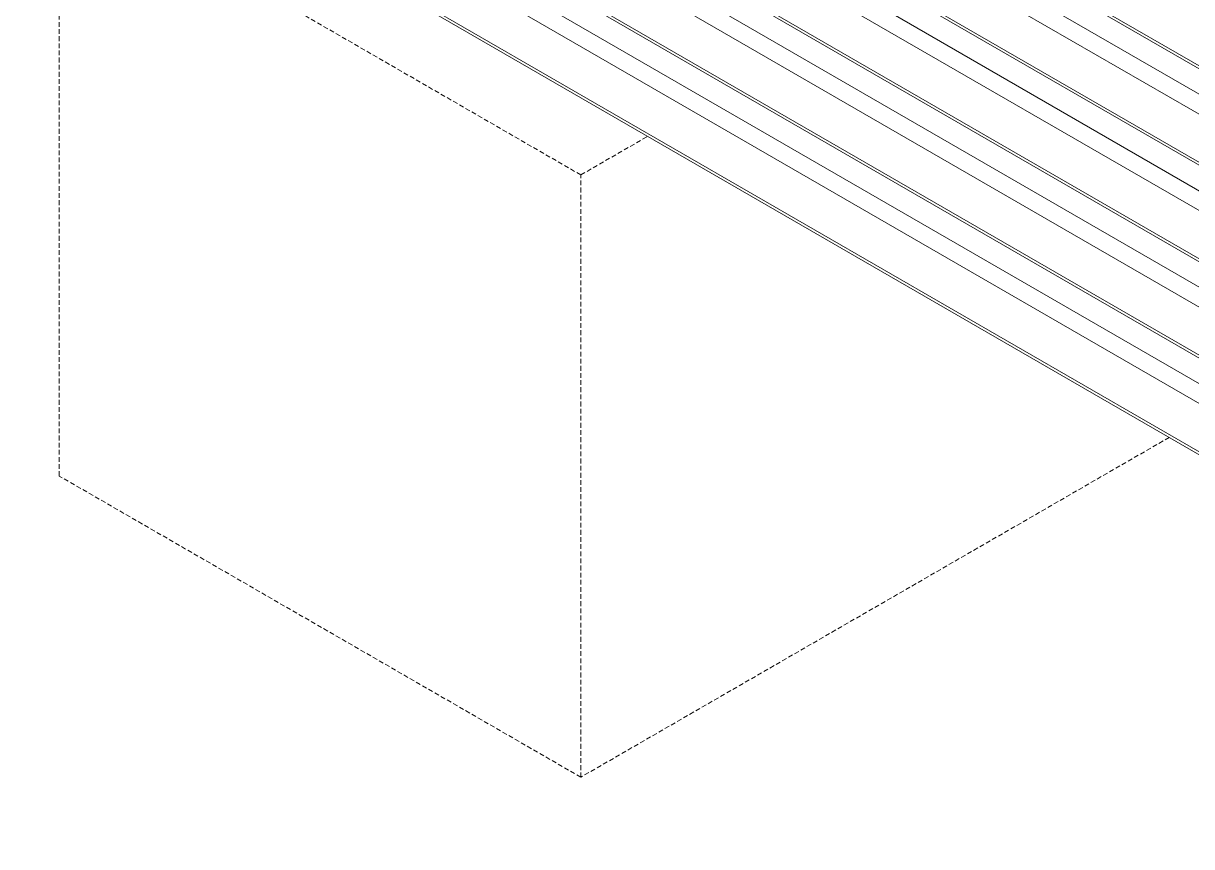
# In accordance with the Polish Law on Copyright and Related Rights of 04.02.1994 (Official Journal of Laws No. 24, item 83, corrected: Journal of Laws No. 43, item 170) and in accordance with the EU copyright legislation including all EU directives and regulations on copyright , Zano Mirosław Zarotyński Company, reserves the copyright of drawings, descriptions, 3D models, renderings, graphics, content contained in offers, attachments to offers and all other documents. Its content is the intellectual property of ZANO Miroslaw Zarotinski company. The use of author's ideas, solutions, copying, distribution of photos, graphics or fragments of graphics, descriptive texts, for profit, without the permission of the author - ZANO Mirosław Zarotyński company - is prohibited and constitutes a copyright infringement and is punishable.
# Model space of a CAD drawing. Header units: millimetres. Extents: x -30 to 4992, y -440 to 3111.
# Drawn here: x 564.9 to 877.1, y -235 to -15.1 of the extents above; entities that cross this region are included whole.
import ezdxf

# ---------------------------------------------------------------- set-up
doc = ezdxf.new("R2010")
doc.units = ezdxf.units.MM
doc.linetypes.add('HIDDEN', pattern=[1.905, 1.27, -0.635])
doc.layers.add('ZANO_R', color=7, linetype='Continuous', lineweight=0)
doc.layers.add('ZANO_R_przerywana', color=7, linetype='HIDDEN', lineweight=0)

msp = doc.modelspace()

# ---------------------------------------------------------------- linework, layer by layer
at = {"layer": 'ZANO_R'}
for p, q in [((214.54, 357.22), (1045.89, -122.76)), ((1046.55, -123.92), (215.21, 356.06)), ((218.26, 347.5), (1049.61, -132.48)), ((1047.62, -136.65), (216.27, 343.33)), ((218, 329.45), (1049.35, -150.53)), ((1050.01, -151.69), (218.67, 328.29)), ((221.72, 319.73), (1053.07, -160.25)), ((1051.08, -164.42), (219.73, 315.56)), ((221.46, 301.68), (1052.81, -178.3)), ((1053.47, -179.46), (222.12, 300.52)), ((225.18, 291.96), (1056.53, -188.02)), ((1054.54, -192.18), (223.19, 287.8)), ((224.92, 273.91), (1056.27, -206.07)), ((1056.93, -207.23), (225.58, 272.75)), ((228.64, 264.19), (1059.99, -215.79)), ((1058, -219.95), (226.65, 260.03)), ((228.38, 246.14), (1059.73, -233.84)), ((1060.39, -235), (229.04, 244.98))]:
    msp.add_line(p, q, dxfattribs=at)
at = {"layer": 'ZANO_R_przerywana'}
for p, q in [((574.52, -136.01), (574.52, 24.88)), ((713.86, -55.57), (574.52, 24.88)), ((713.86, -55.57), (731.73, -45.25)), ((713.86, -216.45), (713.86, -55.57)), ((871.06, -125.69), (713.86, -216.45)), ((713.86, -216.45), (574.52, -136.01))]:
    msp.add_line(p, q, dxfattribs=at)

doc.saveas('drawing.dxf')
